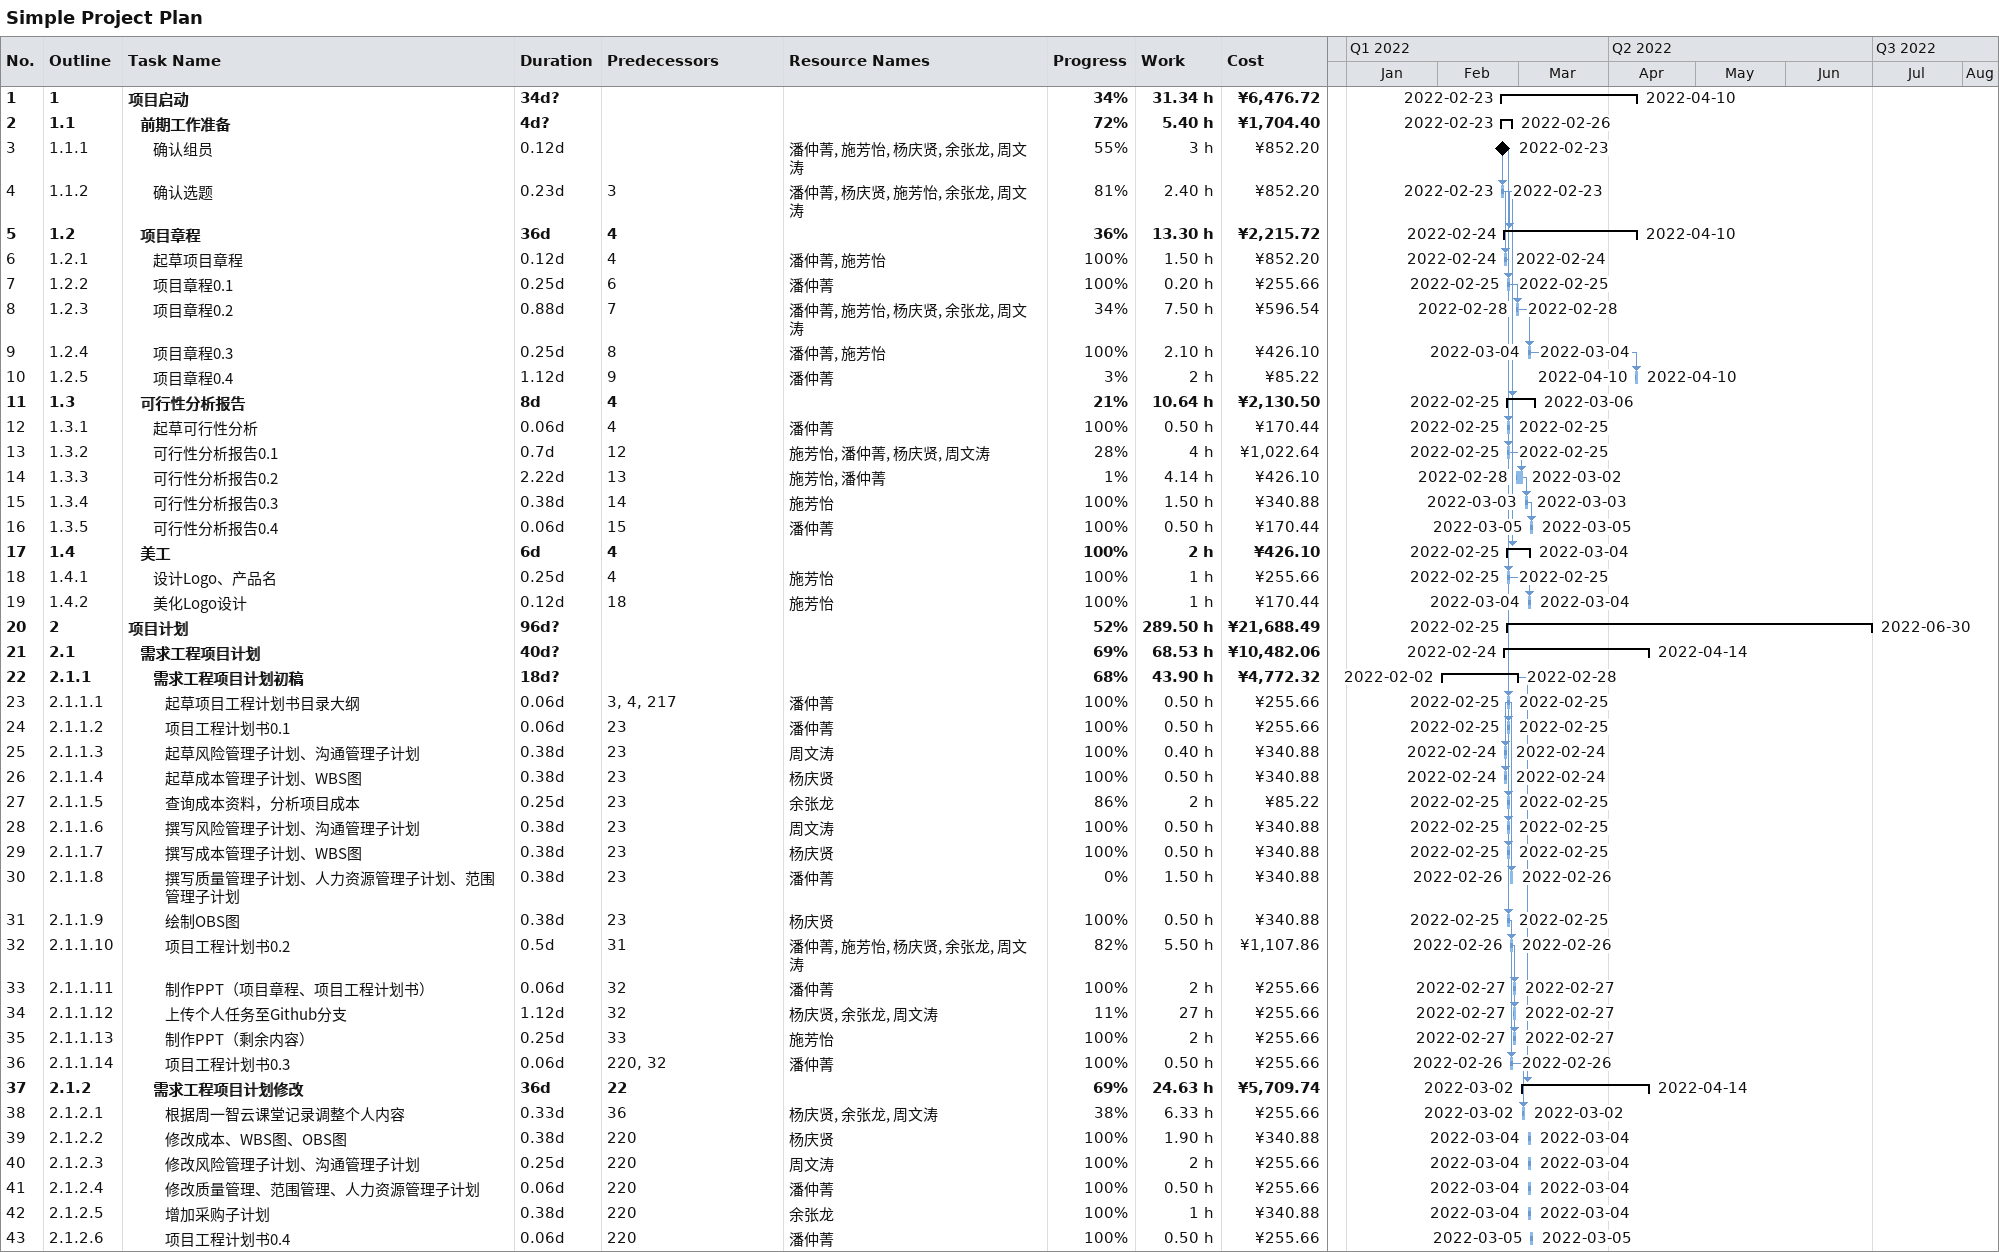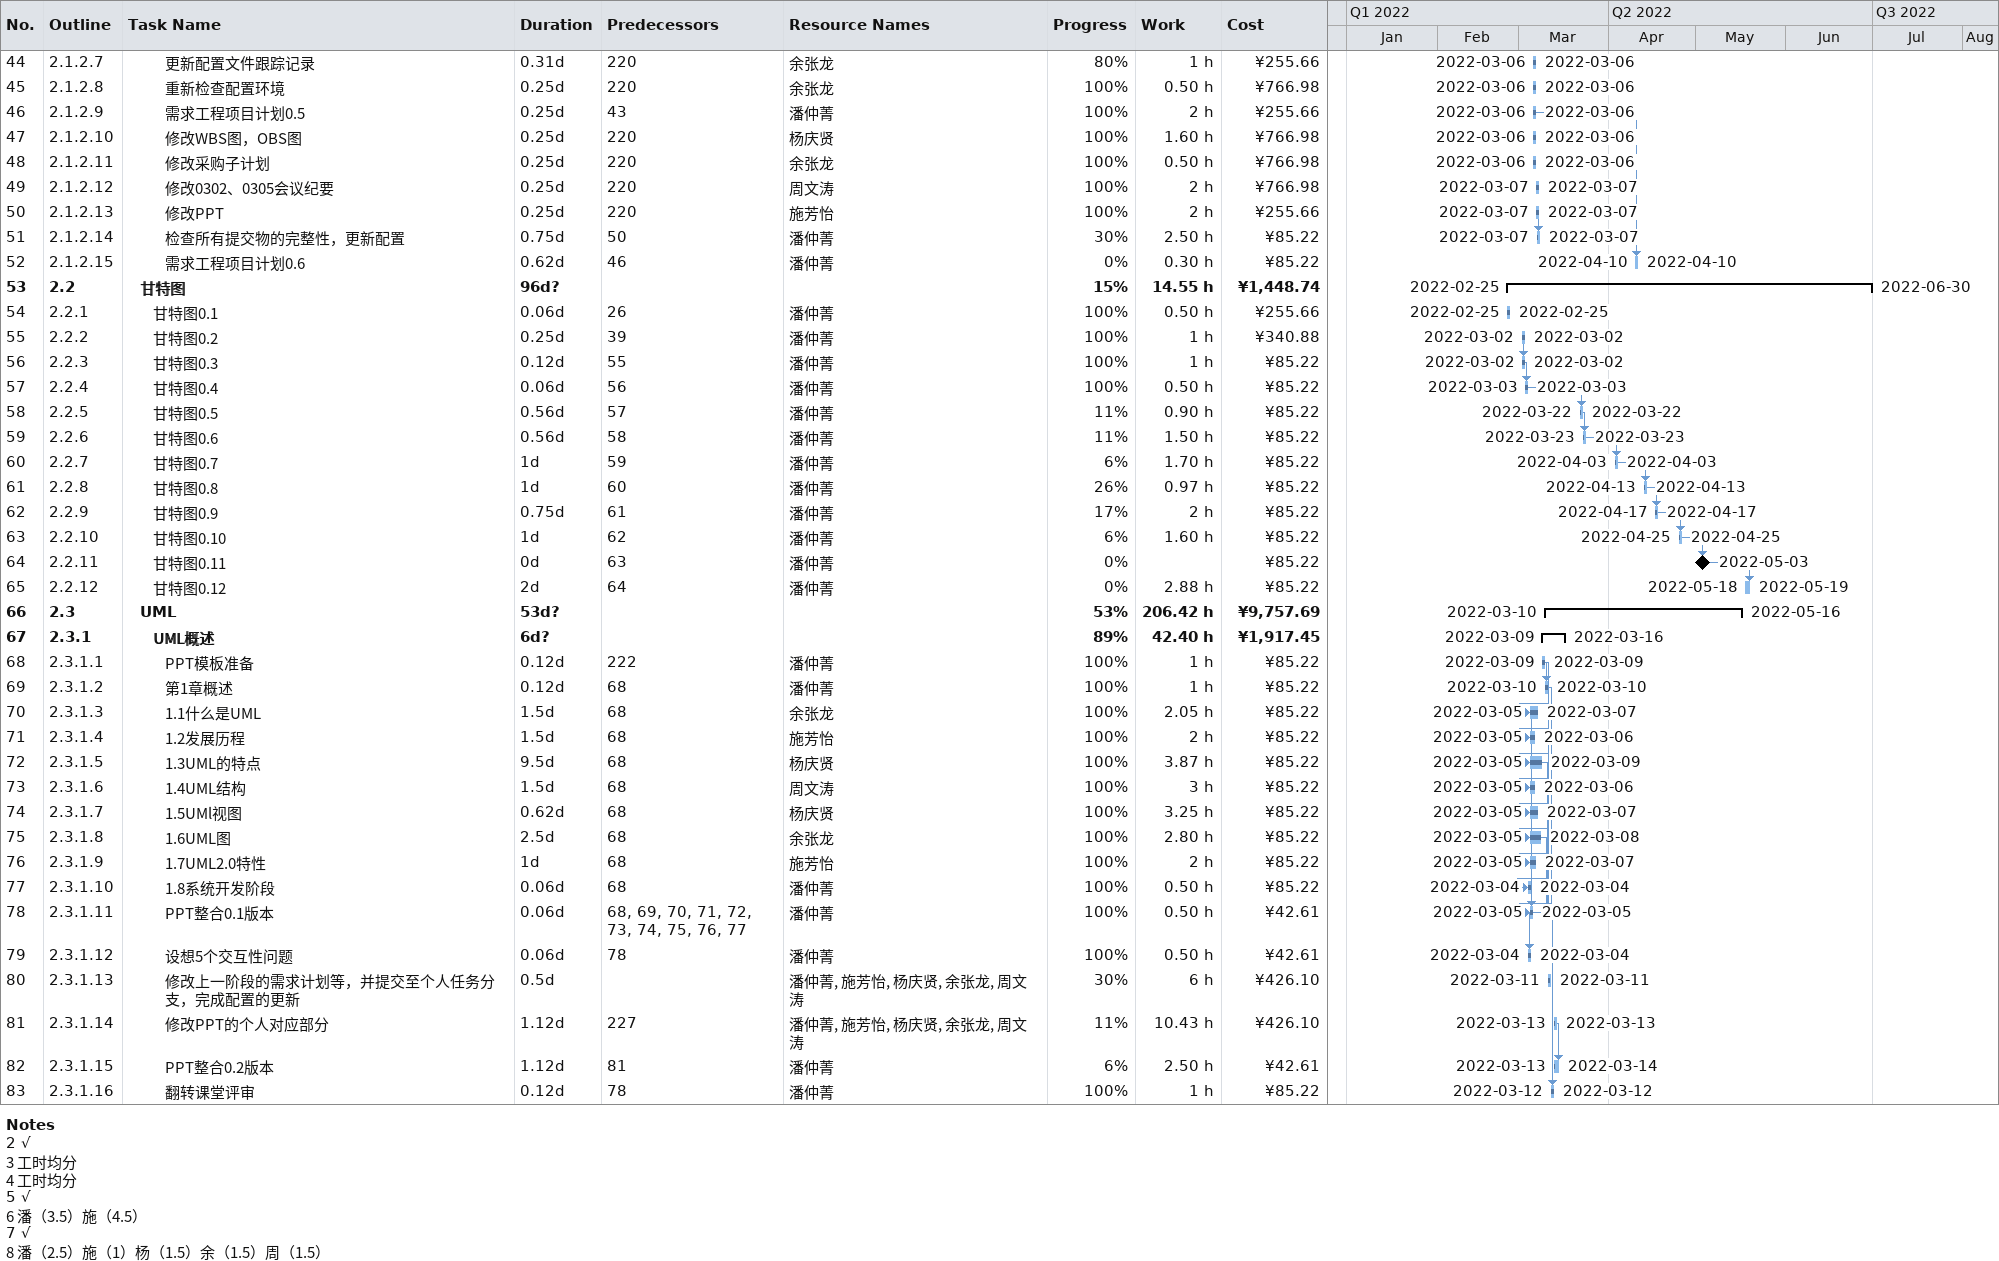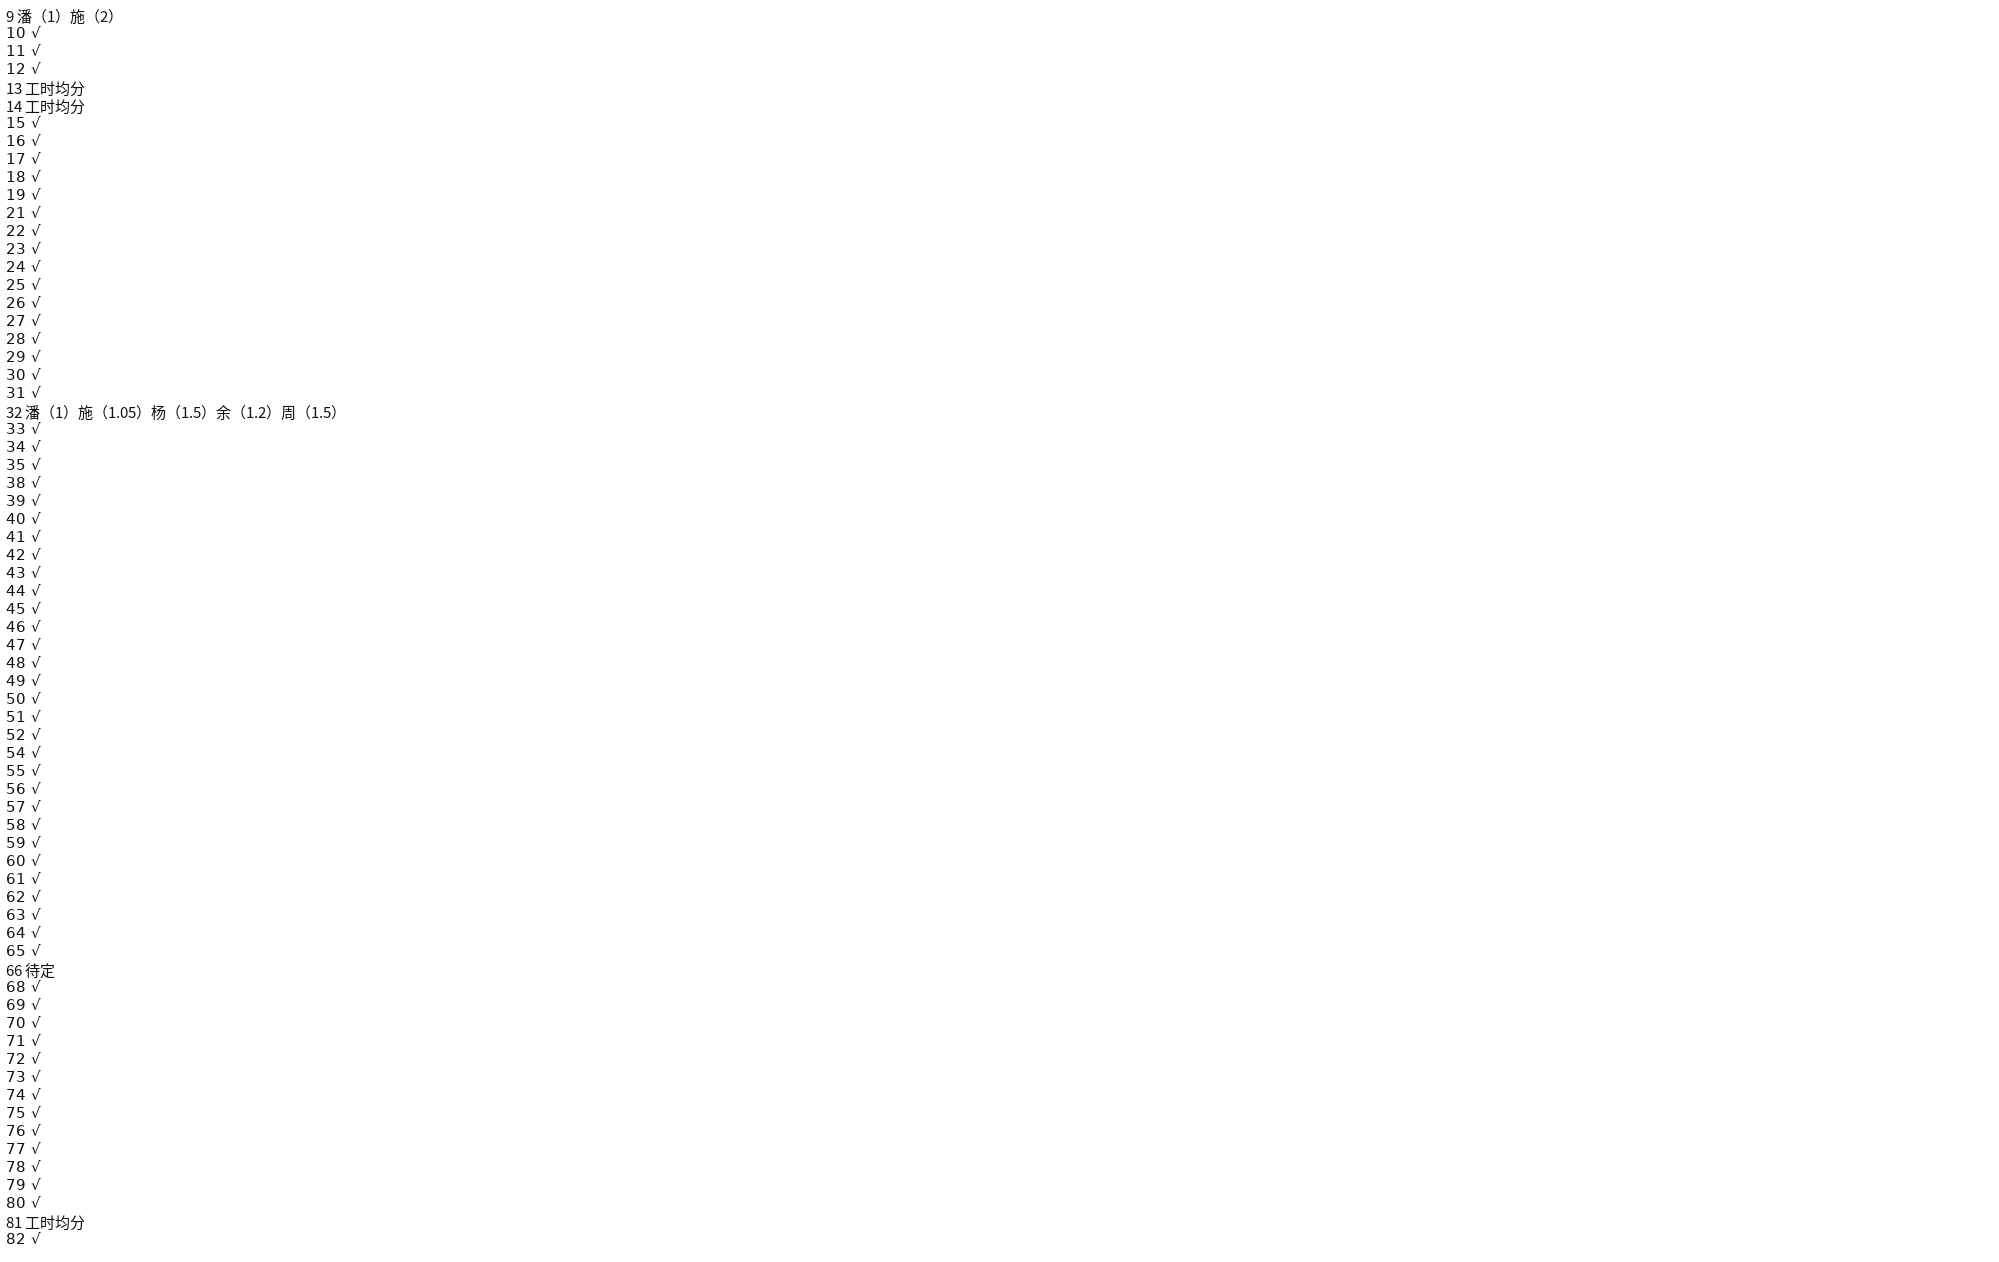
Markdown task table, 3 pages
Simple Project Plan

| ID | WBS | Task | Duration | Start | Finish | Predecessors | Resources | % complete | Work (h) | Cost (¥) |
|---|---|---|---|---|---|---|---|---|---|---|
| 1 | 1 | **项目启动** | 34d? | 2022-02-23 | 2022-04-10 |  |  | 34 | 31.34 | 6476.72 |
| 2 | 1.1 | **前期工作准备** | 4d? | 2022-02-23 | 2022-02-26 |  |  | 72 | 5.40 | 1704.40 |
| 3 | 1.1.1 | 确认组员 | 0.12d | 2022-02-23 | 2022-02-23 |  | 潘仲菁, 施芳怡, 杨庆贤, 余张龙, 周文涛 | 55 | 3 | 852.20 |
| 4 | 1.1.2 | 确认选题 | 0.23d | 2022-02-23 | 2022-02-23 | 3 | 潘仲菁, 杨庆贤, 施芳怡, 余张龙, 周文涛 | 81 | 2.40 | 852.20 |
| 5 | 1.2 | **项目章程** | 36d | 2022-02-24 | 2022-04-10 | 4 |  | 36 | 13.30 | 2215.72 |
| 6 | 1.2.1 | 起草项目章程 | 0.12d | 2022-02-24 | 2022-02-24 | 4 | 潘仲菁, 施芳怡 | 100 | 1.50 | 852.20 |
| 7 | 1.2.2 | 项目章程0.1 | 0.25d | 2022-02-25 | 2022-02-25 | 6 | 潘仲菁 | 100 | 0.20 | 255.66 |
| 8 | 1.2.3 | 项目章程0.2 | 0.88d | 2022-02-28 | 2022-02-28 | 7 | 潘仲菁, 施芳怡, 杨庆贤, 余张龙, 周文涛 | 34 | 7.50 | 596.54 |
| 9 | 1.2.4 | 项目章程0.3 | 0.25d | 2022-03-04 | 2022-03-04 | 8 | 潘仲菁, 施芳怡 | 100 | 2.10 | 426.10 |
| 10 | 1.2.5 | 项目章程0.4 | 1.12d | 2022-04-10 | 2022-04-10 | 9 | 潘仲菁 | 3 | 2 | 85.22 |
| 11 | 1.3 | **可行性分析报告** | 8d | 2022-02-25 | 2022-03-06 | 4 |  | 21 | 10.64 | 2130.50 |
| 12 | 1.3.1 | 起草可行性分析 | 0.06d | 2022-02-25 | 2022-02-25 | 4 | 潘仲菁 | 100 | 0.50 | 170.44 |
| 13 | 1.3.2 | 可行性分析报告0.1 | 0.7d | 2022-02-25 | 2022-02-25 | 12 | 施芳怡, 潘仲菁, 杨庆贤, 周文涛 | 28 | 4 | 1022.64 |
| 14 | 1.3.3 | 可行性分析报告0.2 | 2.22d | 2022-02-28 | 2022-03-02 | 13 | 施芳怡, 潘仲菁 | 1 | 4.14 | 426.10 |
| 15 | 1.3.4 | 可行性分析报告0.3 | 0.38d | 2022-03-03 | 2022-03-03 | 14 | 施芳怡 | 100 | 1.50 | 340.88 |
| 16 | 1.3.5 | 可行性分析报告0.4 | 0.06d | 2022-03-05 | 2022-03-05 | 15 | 潘仲菁 | 100 | 0.50 | 170.44 |
| 17 | 1.4 | **美工** | 6d | 2022-02-25 | 2022-03-04 | 4 |  | 100 | 2 | 426.10 |
| 18 | 1.4.1 | 设计Logo、产品名 | 0.25d | 2022-02-25 | 2022-02-25 | 4 | 施芳怡 | 100 | 1 | 255.66 |
| 19 | 1.4.2 | 美化Logo设计 | 0.12d | 2022-03-04 | 2022-03-04 | 18 | 施芳怡 | 100 | 1 | 170.44 |
| 20 | 2 | **项目计划** | 96d? | 2022-02-25 | 2022-06-30 |  |  | 52 | 289.50 | 21688.49 |
| 21 | 2.1 | **需求工程项目计划** | 40d? | 2022-02-24 | 2022-04-14 |  |  | 69 | 68.53 | 10482.06 |
| 22 | 2.1.1 | **需求工程项目计划初稿** | 18d? | 2022-02-02 | 2022-02-28 |  |  | 68 | 43.90 | 4772.32 |
| 23 | 2.1.1.1 | 起草项目工程计划书目录大纲 | 0.06d | 2022-02-25 | 2022-02-25 | 3, 4, 217 | 潘仲菁 | 100 | 0.50 | 255.66 |
| 24 | 2.1.1.2 | 项目工程计划书0.1 | 0.06d | 2022-02-25 | 2022-02-25 | 23 | 潘仲菁 | 100 | 0.50 | 255.66 |
| 25 | 2.1.1.3 | 起草风险管理子计划、沟通管理子计划 | 0.38d | 2022-02-24 | 2022-02-24 | 23 | 周文涛 | 100 | 0.40 | 340.88 |
| 26 | 2.1.1.4 | 起草成本管理子计划、WBS图 | 0.38d | 2022-02-24 | 2022-02-24 | 23 | 杨庆贤 | 100 | 0.50 | 340.88 |
| 27 | 2.1.1.5 | 查询成本资料，分析项目成本 | 0.25d | 2022-02-25 | 2022-02-25 | 23 | 余张龙 | 86 | 2 | 85.22 |
| 28 | 2.1.1.6 | 撰写风险管理子计划、沟通管理子计划 | 0.38d | 2022-02-25 | 2022-02-25 | 23 | 周文涛 | 100 | 0.50 | 340.88 |
| 29 | 2.1.1.7 | 撰写成本管理子计划、WBS图 | 0.38d | 2022-02-25 | 2022-02-25 | 23 | 杨庆贤 | 100 | 0.50 | 340.88 |
| 30 | 2.1.1.8 | 撰写质量管理子计划、人力资源管理子计划、范围管理子计划 | 0.38d | 2022-02-26 | 2022-02-26 | 23 | 潘仲菁 | 0 | 1.50 | 340.88 |
| 31 | 2.1.1.9 | 绘制OBS图 | 0.38d | 2022-02-25 | 2022-02-25 | 23 | 杨庆贤 | 100 | 0.50 | 340.88 |
| 32 | 2.1.1.10 | 项目工程计划书0.2 | 0.5d | 2022-02-26 | 2022-02-26 | 31 | 潘仲菁, 施芳怡, 杨庆贤, 余张龙, 周文涛 | 82 | 5.50 | 1107.86 |
| 33 | 2.1.1.11 | 制作PPT（项目章程、项目工程计划书） | 0.06d | 2022-02-27 | 2022-02-27 | 32 | 潘仲菁 | 100 | 2 | 255.66 |
| 34 | 2.1.1.12 | 上传个人任务至Github分支 | 1.12d | 2022-02-27 | 2022-02-27 | 32 | 杨庆贤, 余张龙, 周文涛 | 11 | 27 | 255.66 |
| 35 | 2.1.1.13 | 制作PPT（剩余内容） | 0.25d | 2022-02-27 | 2022-02-27 | 33 | 施芳怡 | 100 | 2 | 255.66 |
| 36 | 2.1.1.14 | 项目工程计划书0.3 | 0.06d | 2022-02-26 | 2022-02-26 | 220, 32 | 潘仲菁 | 100 | 0.50 | 255.66 |
| 37 | 2.1.2 | **需求工程项目计划修改** | 36d | 2022-03-02 | 2022-04-14 | 22 |  | 69 | 24.63 | 5709.74 |
| 38 | 2.1.2.1 | 根据周一智云课堂记录调整个人内容 | 0.33d | 2022-03-02 | 2022-03-02 | 36 | 杨庆贤, 余张龙, 周文涛 | 38 | 6.33 | 255.66 |
| 39 | 2.1.2.2 | 修改成本、WBS图、OBS图 | 0.38d | 2022-03-04 | 2022-03-04 | 220 | 杨庆贤 | 100 | 1.90 | 340.88 |
| 40 | 2.1.2.3 | 修改风险管理子计划、沟通管理子计划 | 0.25d | 2022-03-04 | 2022-03-04 | 220 | 周文涛 | 100 | 2 | 255.66 |
| 41 | 2.1.2.4 | 修改质量管理、范围管理、人力资源管理子计划 | 0.06d | 2022-03-04 | 2022-03-04 | 220 | 潘仲菁 | 100 | 0.50 | 255.66 |
| 42 | 2.1.2.5 | 增加采购子计划 | 0.38d | 2022-03-04 | 2022-03-04 | 220 | 余张龙 | 100 | 1 | 340.88 |
| 43 | 2.1.2.6 | 项目工程计划书0.4 | 0.06d | 2022-03-05 | 2022-03-05 | 220 | 潘仲菁 | 100 | 0.50 | 255.66 |
| 44 | 2.1.2.7 | 更新配置文件跟踪记录 | 0.31d | 2022-03-06 | 2022-03-06 | 220 | 余张龙 | 80 | 1 | 255.66 |
| 45 | 2.1.2.8 | 重新检查配置环境 | 0.25d | 2022-03-06 | 2022-03-06 | 220 | 余张龙 | 100 | 0.50 | 766.98 |
| 46 | 2.1.2.9 | 需求工程项目计划0.5 | 0.25d | 2022-03-06 | 2022-03-06 | 43 | 潘仲菁 | 100 | 2 | 255.66 |
| 47 | 2.1.2.10 | 修改WBS图，OBS图 | 0.25d | 2022-03-06 | 2022-03-06 | 220 | 杨庆贤 | 100 | 1.60 | 766.98 |
| 48 | 2.1.2.11 | 修改采购子计划 | 0.25d | 2022-03-06 | 2022-03-06 | 220 | 余张龙 | 100 | 0.50 | 766.98 |
| 49 | 2.1.2.12 | 修改0302、0305会议纪要 | 0.25d | 2022-03-07 | 2022-03-07 | 220 | 周文涛 | 100 | 2 | 766.98 |
| 50 | 2.1.2.13 | 修改PPT | 0.25d | 2022-03-07 | 2022-03-07 | 220 | 施芳怡 | 100 | 2 | 255.66 |
| 51 | 2.1.2.14 | 检查所有提交物的完整性，更新配置 | 0.75d | 2022-03-07 | 2022-03-07 | 50 | 潘仲菁 | 30 | 2.50 | 85.22 |
| 52 | 2.1.2.15 | 需求工程项目计划0.6 | 0.62d | 2022-04-10 | 2022-04-10 | 46 | 潘仲菁 | 0 | 0.30 | 85.22 |
| 53 | 2.2 | **甘特图** | 96d? | 2022-02-25 | 2022-06-30 |  |  | 15 | 14.55 | 1448.74 |
| 54 | 2.2.1 | 甘特图0.1 | 0.06d | 2022-02-25 | 2022-02-25 | 26 | 潘仲菁 | 100 | 0.50 | 255.66 |
| 55 | 2.2.2 | 甘特图0.2 | 0.25d | 2022-03-02 | 2022-03-02 | 39 | 潘仲菁 | 100 | 1 | 340.88 |
| 56 | 2.2.3 | 甘特图0.3 | 0.12d | 2022-03-02 | 2022-03-02 | 55 | 潘仲菁 | 100 | 1 | 85.22 |
| 57 | 2.2.4 | 甘特图0.4 | 0.06d | 2022-03-03 | 2022-03-03 | 56 | 潘仲菁 | 100 | 0.50 | 85.22 |
| 58 | 2.2.5 | 甘特图0.5 | 0.56d | 2022-03-22 | 2022-03-22 | 57 | 潘仲菁 | 11 | 0.90 | 85.22 |
| 59 | 2.2.6 | 甘特图0.6 | 0.56d | 2022-03-23 | 2022-03-23 | 58 | 潘仲菁 | 11 | 1.50 | 85.22 |
| 60 | 2.2.7 | 甘特图0.7 | 1d | 2022-04-03 | 2022-04-03 | 59 | 潘仲菁 | 6 | 1.70 | 85.22 |
| 61 | 2.2.8 | 甘特图0.8 | 1d | 2022-04-13 | 2022-04-13 | 60 | 潘仲菁 | 26 | 0.97 | 85.22 |
| 62 | 2.2.9 | 甘特图0.9 | 0.75d | 2022-04-17 | 2022-04-17 | 61 | 潘仲菁 | 17 | 2 | 85.22 |
| 63 | 2.2.10 | 甘特图0.10 | 1d | 2022-04-25 | 2022-04-25 | 62 | 潘仲菁 | 6 | 1.60 | 85.22 |
| 64 | 2.2.11 | 甘特图0.11 | 0d | 2022-05-03 | 2022-05-03 | 63 | 潘仲菁 | 0 |  | 85.22 |
| 65 | 2.2.12 | 甘特图0.12 | 2d | 2022-05-18 | 2022-05-19 | 64 | 潘仲菁 | 0 | 2.88 | 85.22 |
| 66 | 2.3 | **UML** | 53d? | 2022-03-10 | 2022-05-16 |  |  | 53 | 206.42 | 9757.69 |
| 67 | 2.3.1 | **UML概述** | 6d? | 2022-03-09 | 2022-03-16 |  |  | 89 | 42.40 | 1917.45 |
| 68 | 2.3.1.1 | PPT模板准备 | 0.12d | 2022-03-09 | 2022-03-09 | 222 | 潘仲菁 | 100 | 1 | 85.22 |
| 69 | 2.3.1.2 | 第1章概述 | 0.12d | 2022-03-10 | 2022-03-10 | 68 | 潘仲菁 | 100 | 1 | 85.22 |
| 70 | 2.3.1.3 | 1.1什么是UML | 1.5d | 2022-03-05 | 2022-03-07 | 68 | 余张龙 | 100 | 2.05 | 85.22 |
| 71 | 2.3.1.4 | 1.2发展历程 | 1.5d | 2022-03-05 | 2022-03-06 | 68 | 施芳怡 | 100 | 2 | 85.22 |
| 72 | 2.3.1.5 | 1.3UML的特点 | 9.5d | 2022-03-05 | 2022-03-09 | 68 | 杨庆贤 | 100 | 3.87 | 85.22 |
| 73 | 2.3.1.6 | 1.4UML结构 | 1.5d | 2022-03-05 | 2022-03-06 | 68 | 周文涛 | 100 | 3 | 85.22 |
| 74 | 2.3.1.7 | 1.5UMl视图 | 0.62d | 2022-03-05 | 2022-03-07 | 68 | 杨庆贤 | 100 | 3.25 | 85.22 |
| 75 | 2.3.1.8 | 1.6UML图 | 2.5d | 2022-03-05 | 2022-03-08 | 68 | 余张龙 | 100 | 2.80 | 85.22 |
| 76 | 2.3.1.9 | 1.7UML2.0特性 | 1d | 2022-03-05 | 2022-03-07 | 68 | 施芳怡 | 100 | 2 | 85.22 |
| 77 | 2.3.1.10 | 1.8系统开发阶段 | 0.06d | 2022-03-04 | 2022-03-04 | 68 | 潘仲菁 | 100 | 0.50 | 85.22 |
| 78 | 2.3.1.11 | PPT整合0.1版本 | 0.06d | 2022-03-05 | 2022-03-05 | 68, 69, 70, 71, 72, 73, 74, 75, 76, 77 | 潘仲菁 | 100 | 0.50 | 42.61 |
| 79 | 2.3.1.12 | 设想5个交互性问题 | 0.06d | 2022-03-04 | 2022-03-04 | 78 | 潘仲菁 | 100 | 0.50 | 42.61 |
| 80 | 2.3.1.13 | 修改上一阶段的需求计划等，并提交至个人任务分支，完成配置的更新 | 0.5d | 2022-03-11 | 2022-03-11 |  | 潘仲菁, 施芳怡, 杨庆贤, 余张龙, 周文涛 | 30 | 6 | 426.10 |
| 81 | 2.3.1.14 | 修改PPT的个人对应部分 | 1.12d | 2022-03-13 | 2022-03-13 | 227 | 潘仲菁, 施芳怡, 杨庆贤, 余张龙, 周文涛 | 11 | 10.43 | 426.10 |
| 82 | 2.3.1.15 | PPT整合0.2版本 | 1.12d | 2022-03-13 | 2022-03-14 | 81 | 潘仲菁 | 6 | 2.50 | 42.61 |
| 83 | 2.3.1.16 | 翻转课堂评审 | 0.12d | 2022-03-12 | 2022-03-12 | 78 | 潘仲菁 | 100 | 1 | 85.22 |

Notes
- 2: √
- 3: 工时均分
- 4: 工时均分
- 5: √
- 6: 潘（3.5）施（4.5）
- 7: √
- 8: 潘（2.5）施（1）杨（1.5）余（1.5）周（1.5）
- 9: 潘（1）施（2）
- 10: √
- 11: √
- 12: √
- 13: 工时均分
- 14: 工时均分
- 15: √
- 16: √
- 17: √
- 18: √
- 19: √
- 21: √
- 22: √
- 23: √
- 24: √
- 25: √
- 26: √
- 27: √
- 28: √
- 29: √
- 30: √
- 31: √
- 32: 潘（1）施（1.05）杨（1.5）余（1.2）周（1.5）
- 33: √
- 34: √
- 35: √
- 38: √
- 39: √
- 40: √
- 41: √
- 42: √
- 43: √
- 44: √
- 45: √
- 46: √
- 47: √
- 48: √
- 49: √
- 50: √
- 51: √
- 52: √
- 54: √
- 55: √
- 56: √
- 57: √
- 58: √
- 59: √
- 60: √
- 61: √
- 62: √
- 63: √
- 64: √
- 65: √
- 66: 待定
- 68: √
- 69: √
- 70: √
- 71: √
- 72: √
- 73: √
- 74: √
- 75: √
- 76: √
- 77: √
- 78: √
- 79: √
- 80: √
- 81: 工时均分
- 82: √
